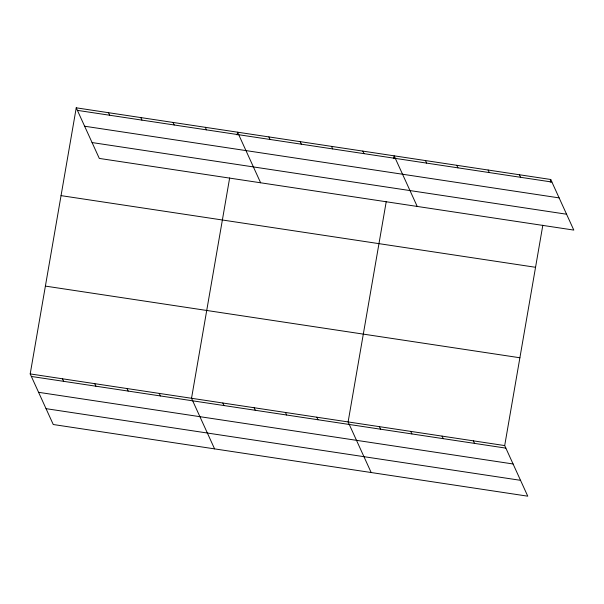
<?xml version="1.0" encoding="UTF-8"?>
<svg xmlns="http://www.w3.org/2000/svg" width="604" height="604" viewBox="0 0 604 604"><rect width="100%" height="100%" fill="white"/><g stroke="black" fill="none" stroke-linecap="round" stroke-linejoin="round"><path stroke-width="0.91" d="M542.83 225.216L504.695 445.578L527.76 496.178L53.258 424.514L30.2 373.914L76.24 107.822L550.742 179.486L573.8 230.086L99.305 158.422L76.24 107.822M229.656 177.923L191.528 398.278L214.586 448.878M237.1 134.934L237.568 132.185L260.634 182.785M386.243 201.57L348.115 421.932L371.173 472.532M393.68 158.58L394.155 155.84L417.213 206.44M550.267 182.227L550.742 179.486M77.403 110.366L551.897 182.03M84.628 126.221L559.123 197.886M92.072 142.559L566.575 214.224M61.049 195.628L535.544 267.293M45.391 286.1L519.893 357.764M30.2 373.914L504.695 445.578M31.355 376.458L505.858 448.123M38.588 392.313L513.083 463.978M46.032 408.659L520.527 480.323M519.425 174.752L520.58 177.297M488.108 170.026L489.263 172.57M456.79 165.292L457.945 167.837M425.473 160.566L426.628 163.11M362.838 151.106L364.001 153.65M473.377 440.844L474.54 443.389M331.521 146.379L332.683 148.916M442.06 436.118L443.223 438.663M300.203 141.646L301.366 144.19M410.75 431.392L411.905 433.929M268.886 136.919L270.048 139.456M379.433 426.658L380.588 429.202M205.307 127.316L206.462 129.852M316.798 417.198L317.953 419.742M173.038 122.438L174.201 124.983M285.481 412.472L286.636 415.008M140.777 117.569L141.932 120.113M254.163 407.738L255.318 410.282M108.509 112.691L109.664 115.236M222.846 403.011L224.001 405.548M159.26 393.408L160.422 395.952M126.999 388.531L128.154 391.075M94.73 383.661L95.893 386.205M62.469 378.784L63.624 381.328"/></g></svg>
